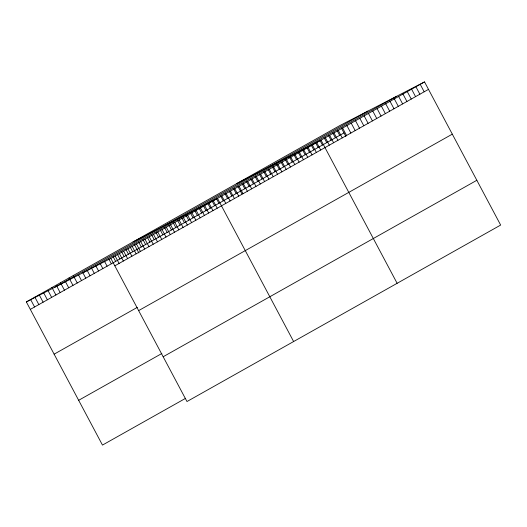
<?xml version="1.0" encoding="UTF-8"?>
<svg xmlns="http://www.w3.org/2000/svg" width="527" height="527" viewBox="0 0 527 527"><rect width="100%" height="100%" fill="white"/><g stroke="black" fill="none" stroke-linecap="round" stroke-linejoin="round"><path stroke-width="0.79" d="M185.656 398.287L102.469 445.084L26.35 301.931L340.027 125.466L424.531 81.916L500.65 225.069L186.973 401.534L110.861 258.382L424.531 81.916M54.235 287.564L367.912 111.092M82.97 272.755L396.647 96.289M30.316 309.389L343.993 132.923M114.82 265.832L428.497 89.366M54.123 354.17L137.31 307.366M138.634 310.614L452.311 134.148M78.655 400.303L161.842 353.505M163.166 356.753L476.843 180.287M236.511 183.699L321.022 140.149L397.134 283.302M133.002 241.933L217.506 198.383L293.625 341.536M26.35 301.931L110.861 258.382M420.223 84.34L424.182 91.797M415.908 86.764L419.874 94.221M411.594 89.195L415.559 96.645M407.285 91.619L411.244 99.076M402.971 94.043L406.93 101.5M398.656 96.474L402.621 103.924M394.341 98.898L398.307 106.355M390.033 101.322L393.992 108.779M385.718 103.753L389.684 111.204M381.403 106.177L385.369 113.634M377.088 108.602L381.054 116.059M372.78 111.032L376.739 118.483M368.465 113.457L372.431 120.914M364.15 115.881L368.116 123.338M359.836 118.311L363.801 125.762M355.527 120.736L359.486 128.193M351.213 123.16L355.178 130.617M346.898 125.591L350.863 133.041M342.59 128.015L346.549 135.472M341.47 128.18L345.877 136.473M338.275 130.439L342.234 137.896M337.155 130.604L339.678 135.347M333.96 132.87L337.926 140.32M332.84 133.028L335.363 137.771M329.645 135.294L333.611 142.751M328.532 135.459L331.048 140.202M325.337 137.718L329.296 145.175M324.217 137.883L326.74 142.626M319.902 140.307L322.425 145.05M316.707 142.573L320.673 150.03M315.587 142.738L318.11 147.481M312.392 144.997L316.358 152.455M311.279 145.162L313.796 149.905M308.084 147.428L312.043 154.879M306.964 147.586L309.487 152.329M303.769 149.852L307.735 157.309M302.65 150.017L305.173 154.76M299.455 152.283L303.42 159.734M298.335 152.441L300.858 157.184M295.14 154.707L299.105 162.158M294.026 154.866L296.549 159.609M290.832 157.132L294.791 164.589M289.712 157.296L292.235 162.039M286.517 159.562L290.482 167.013M285.397 159.721L287.92 164.464M282.202 161.987L286.168 169.437M281.082 162.145L283.605 166.888M277.894 164.411L281.853 171.868M276.774 164.576L279.297 169.319M273.579 166.842L277.538 174.292M272.459 167L274.982 171.743M269.264 169.266L273.23 176.716M268.144 169.424L270.667 174.167M264.949 171.69L268.915 179.147M263.836 171.855L266.352 176.598M260.641 174.121L264.6 181.571M259.521 174.279L262.044 179.022M256.326 176.545L260.292 183.995M255.206 176.703L257.729 181.446M252.011 178.969L255.977 186.426M250.892 179.134L253.415 183.877M247.697 181.4L251.662 188.85M246.583 181.558L249.1 186.301M243.388 183.824L247.347 191.275M242.268 183.982L244.791 188.725M239.074 186.248L243.039 193.705M237.954 186.413L241.985 193.995M234.759 188.679L238.724 196.13M233.639 188.837L236.162 193.58M230.444 191.103L234.41 198.554M229.331 191.261L231.854 196.004M226.136 193.528L230.095 200.985M225.016 193.692L227.539 198.435M221.821 195.958L225.787 203.409M220.701 196.116L223.224 200.859M216.386 198.541L218.909 203.29M213.244 200.78L217.203 208.237M212.078 200.971L214.601 205.714M208.975 203.185L212.941 210.635M207.763 203.396L210.286 208.139M204.713 205.583L208.672 213.033M203.448 205.82L205.971 210.569M200.444 207.981L204.41 215.438M199.14 208.251L201.657 212.994M196.176 210.378L200.141 217.835M194.825 210.675L197.348 215.418M191.914 212.783L195.873 220.233M190.51 213.099L193.034 217.849M187.645 215.181L191.611 222.638M186.196 215.53L188.719 220.273M183.383 217.579L187.342 225.036M181.887 217.954L184.404 222.697M179.114 219.983L183.08 227.433M177.573 220.378L180.096 225.128M174.845 222.381L178.811 229.838M173.258 222.809L175.781 227.552M170.583 224.779L174.542 232.236M168.943 225.233L171.466 229.976M166.315 227.183L170.28 234.634M164.635 227.664L167.158 232.407M162.052 229.581L166.012 237.038M160.32 230.088L162.843 234.831M157.784 231.979L161.749 239.436M156.005 232.512L158.528 237.255M153.515 234.383L157.481 241.834M151.69 234.943L154.213 239.686M149.253 236.781L153.212 244.232M147.382 237.367L149.905 242.11M144.984 239.179L148.95 246.636M143.067 239.792L145.59 244.535M140.722 241.583L144.681 249.034M138.753 242.222L141.276 246.965M136.453 243.981L140.419 251.432M134.444 244.647L138.851 252.94M132.185 246.379L136.15 253.836M130.176 247.044L132.699 251.787M127.923 248.784L131.888 256.234M125.907 249.442L128.43 254.192M123.654 251.181L127.62 258.632M121.645 251.847L124.168 256.59M119.392 253.579L123.351 261.036M117.376 254.245L119.899 258.988M115.123 255.984L119.089 263.434M113.114 256.642L115.63 261.385M108.845 259.047L111.368 263.79M104.577 261.445L107.1 266.188M100.314 263.843L102.837 268.586M95.69 265.568L98.569 270.99M91.421 267.966L94.3 273.388M87.153 270.364L90.038 275.786M82.891 272.769L85.769 278.19M78.622 275.166L81.507 280.588M73.273 275.535L77.238 282.986M69.011 277.933L72.976 285.39M65.467 281.688L68.708 287.788M60.48 282.735L64.439 290.186M56.573 285.812L60.177 292.59M51.949 287.531L55.908 294.988M48.043 290.614L51.646 297.386M43.412 292.333L47.377 299.791M39.15 294.731L43.109 302.188M34.881 297.136L38.846 304.586M30.619 299.534L34.578 306.991"/></g></svg>
